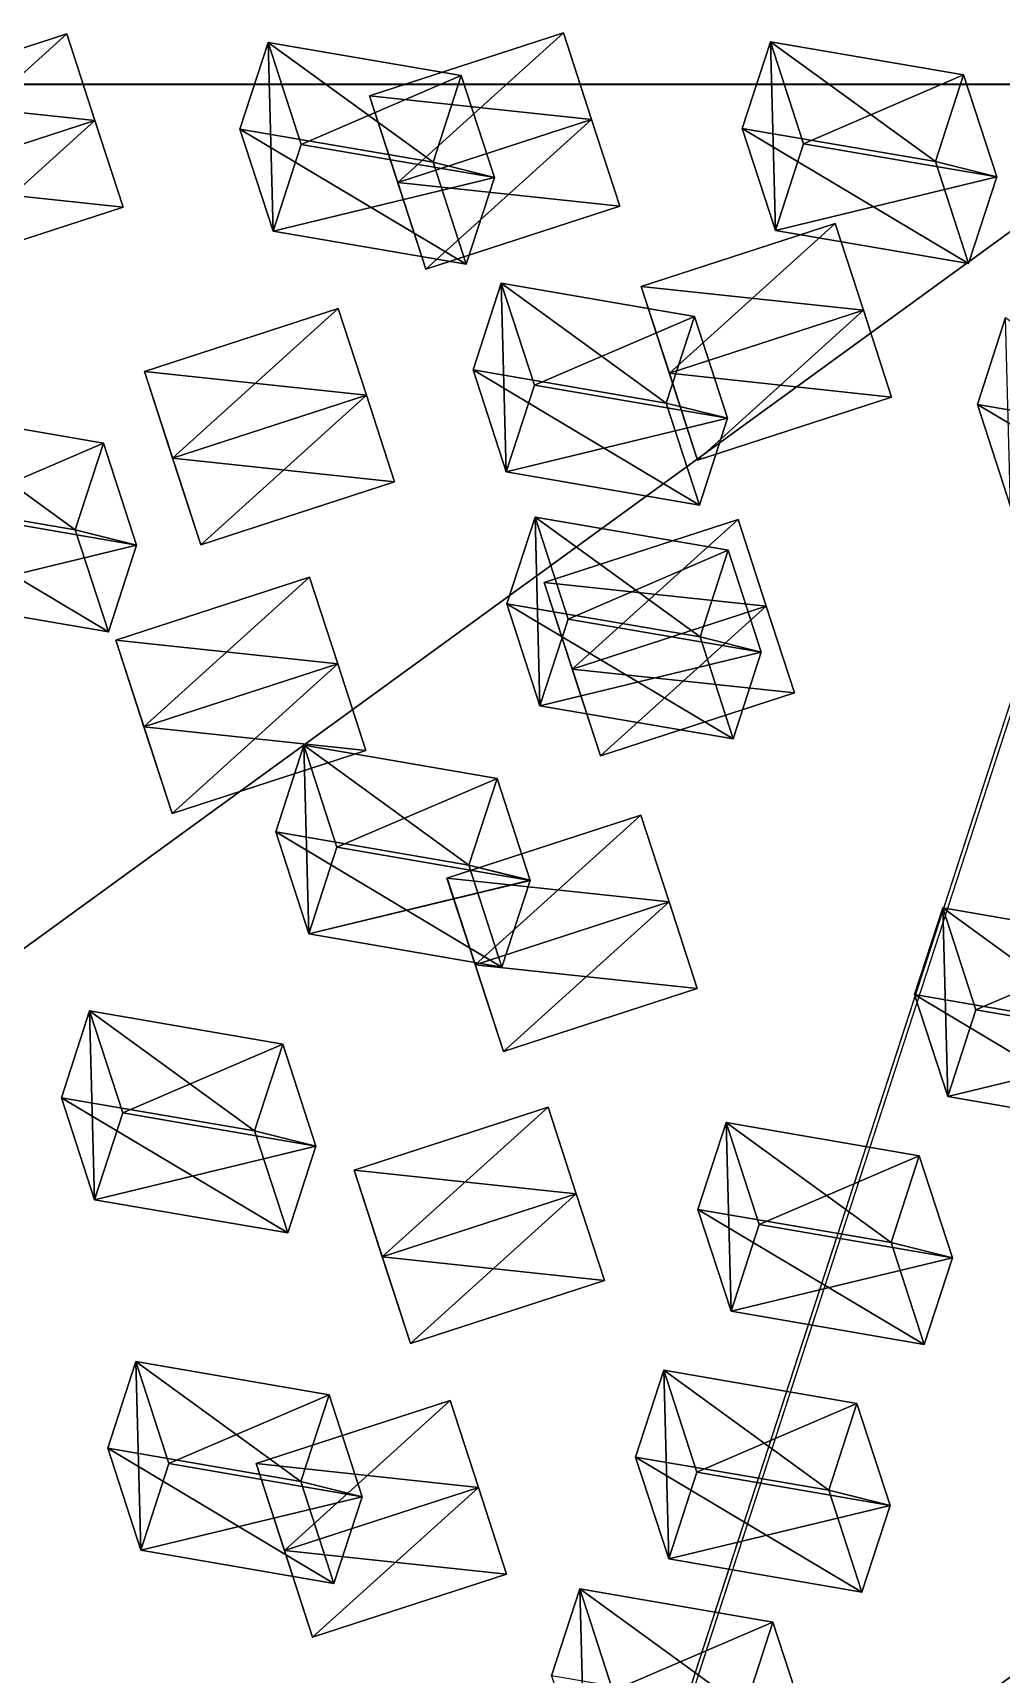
# Model space of a CAD drawing. Header units: metres. Extents: x -324 to 324, y -310 to 311.
# Drawn here: x 42.2 to 89.7, y 230 to 310.5 of the extents above; entities that cross this region are included whole.
import ezdxf

# ---------------------------------------------------------------- set-up
doc = ezdxf.new("R2010")
doc.units = ezdxf.units.M

msp = doc.modelspace()

# ---------------------------------------------------------------- linework, layer by layer
for p, q in [((-100.05551, 307.93835, -938.3003), (99.94634, 307.93277, -1061.9042)), ((100.055176, 307.93848, -1061.6997), (-99.94667, 307.9327, -938.0959)), ((99.94634, 307.93277, -1061.9042), (61.75283, 190.36641, -1261.8993)), ((61.935257, 190.3072, -1261.8992), (100.13973, 307.87, -1061.904))]:
    msp.add_line(p, q)
for points in [[(35.704315, 303.0754, -1050.448), (34.322212, 307.32907, -1041.5039), (43.832775, 310.41925, -1041.5039), (43.832874, 310.41934, -1041.5038)], [(45.214714, 306.1661, -1039.2676), (43.832775, 310.41925, -1041.5039), (34.322212, 307.32907, -1041.5039), (34.32231, 307.32916, -1041.5038)], [(43.832775, 310.41925, -1041.5039), (45.21488, 306.1656, -1050.448), (35.704315, 303.0754, -1050.448), (35.704414, 303.0755, -1050.4479)], [(45.21488, 306.1656, -1050.448), (43.832775, 310.41925, -1041.5039), (45.214714, 306.1661, -1039.2676), (45.214813, 306.1662, -1039.2675)], [(61.793865, 304.11484, -1022.9581), (52.321686, 305.7393, -1020.1943), (53.703617, 309.99243, -1017.95795), (53.703716, 309.99252, -1017.9578)], [(53.703617, 309.99243, -1017.95795), (52.321686, 305.7393, -1020.1943), (53.94616, 300.7389, -1011.6879), (53.94626, 300.73898, -1011.6878)], [(53.94616, 300.7389, -1011.6879), (55.32809, 304.99203, -1009.45166), (53.703617, 309.99243, -1017.95795), (53.703716, 309.99252, -1017.9578)], [(63.175797, 308.36798, -1020.72186), (53.703617, 309.99243, -1017.95795), (55.32809, 304.99203, -1009.45166), (55.32819, 304.99213, -1009.45154)], [(53.703617, 309.99243, -1017.95795), (63.175797, 308.36798, -1020.72186), (61.793865, 304.11484, -1022.9581), (61.793964, 304.11493, -1022.958)], [(60.058334, 303.11734, -1065.4182), (58.676228, 307.371, -1056.4741), (68.18679, 310.46118, -1056.4741), (68.18689, 310.46127, -1056.474)], [(69.568726, 306.20804, -1054.2378), (68.18679, 310.46118, -1056.4741), (58.676228, 307.371, -1056.4741), (58.676327, 307.3711, -1056.474)], [(68.18679, 310.46118, -1056.4741), (69.56889, 306.20752, -1065.4182), (60.058334, 303.11734, -1065.4182), (60.058434, 303.11743, -1065.4181)], [(69.56889, 306.20752, -1065.4182), (68.18679, 310.46118, -1056.4741), (69.568726, 306.20804, -1054.2378), (69.568825, 306.20813, -1054.2377)], [(86.428024, 304.1456, -1038.2395), (76.95585, 305.77005, -1035.4757), (78.337776, 310.0232, -1033.2394), (78.337875, 310.0233, -1033.2393)], [(78.337776, 310.0232, -1033.2394), (76.95585, 305.77005, -1035.4757), (78.58032, 300.76965, -1026.9694), (78.58042, 300.76974, -1026.9692)], [(78.58032, 300.76965, -1026.9694), (79.96225, 305.0228, -1024.7332), (78.337776, 310.0232, -1033.2394), (78.337875, 310.0233, -1033.2393)], [(87.80995, 308.39874, -1036.0033), (78.337776, 310.0232, -1033.2394), (79.96225, 305.0228, -1024.7332), (79.96235, 305.0229, -1024.733)], [(78.337776, 310.0232, -1033.2394), (87.80995, 308.39874, -1036.0033), (86.428024, 304.1456, -1038.2395), (86.42812, 304.1457, -1038.2394)], [(55.32809, 304.99203, -1009.45166), (64.80027, 303.36758, -1012.2155), (63.175797, 308.36798, -1020.72186), (63.175896, 308.36807, -1020.72174)], [(61.793865, 304.11484, -1022.9581), (63.175797, 308.36798, -1020.72186), (64.80027, 303.36758, -1012.2155), (64.80037, 303.36768, -1012.2154)], [(79.96225, 305.0228, -1024.7332), (89.434425, 303.39835, -1027.497), (87.80995, 308.39874, -1036.0033), (87.81005, 308.39883, -1036.0032)], [(86.428024, 304.1456, -1038.2395), (87.80995, 308.39874, -1036.0033), (89.434425, 303.39835, -1027.497), (89.434525, 303.39844, -1027.4968)], [(-100.05551, 307.93835, -938.3003), (61.75283, 190.36641, -1261.8993), (-161.85391, 117.712, -1261.8992), (-161.8538, 117.7121, -1261.899)], [(-100.05551, 307.93835, -938.3003), (99.94634, 307.93277, -1061.9042), (61.75283, 190.36641, -1261.8993), (61.75293, 190.36652, -1261.8992)], [(-61.753036, 190.3664, -738.10077), (100.055176, 307.93848, -1061.6997), (-99.94667, 307.9327, -938.0959), (-99.94657, 307.9328, -938.09576)], [(-61.753036, 190.3664, -738.10077), (261.85678, 190.37573, -938.09595), (100.055176, 307.93848, -1061.6997), (100.055275, 307.93857, -1061.6996)], [(261.94806, 190.31651, -938.3003), (61.935257, 190.3072, -1261.8992), (100.13973, 307.87, -1061.904), (100.13983, 307.8701, -1061.9039)], [(34.322212, 307.32907, -1041.5039), (35.704147, 303.07593, -1039.2676), (45.214714, 306.1661, -1039.2676), (45.214813, 306.1662, -1039.2675)], [(61.44027, 298.8642, -1063.1819), (60.058167, 303.11786, -1054.2378), (58.676228, 307.371, -1056.4741), (58.676327, 307.3711, -1056.474)], [(58.676228, 307.371, -1056.4741), (60.058334, 303.11734, -1065.4182), (61.44027, 298.8642, -1063.1819), (61.44037, 298.8643, -1063.1818)], [(58.676228, 307.371, -1056.4741), (60.058167, 303.11786, -1054.2378), (69.568726, 306.20804, -1054.2378), (69.568825, 306.20813, -1054.2377)], [(46.596817, 301.91245, -1048.2117), (45.214714, 306.1661, -1039.2676), (35.704147, 303.07593, -1039.2676), (35.704247, 303.07602, -1039.2675)], [(37.086254, 298.82227, -1048.2117), (35.704315, 303.0754, -1050.448), (45.21488, 306.1656, -1050.448), (45.21498, 306.16568, -1050.4479)], [(45.21488, 306.1656, -1050.448), (46.596817, 301.91245, -1048.2117), (37.086254, 298.82227, -1048.2117), (37.086353, 298.82236, -1048.2115)], [(45.214714, 306.1661, -1039.2676), (46.596817, 301.91245, -1048.2117), (45.21488, 306.1656, -1050.448), (45.21498, 306.16568, -1050.4479)], [(70.95083, 301.95438, -1063.1819), (69.568726, 306.20804, -1054.2378), (60.058167, 303.11786, -1054.2378), (60.058266, 303.11795, -1054.2377)], [(61.44027, 298.8642, -1063.1819), (60.058334, 303.11734, -1065.4182), (69.56889, 306.20752, -1065.4182), (69.56899, 306.2076, -1065.4181)], [(69.56889, 306.20752, -1065.4182), (70.95083, 301.95438, -1063.1819), (61.44027, 298.8642, -1063.1819), (61.44037, 298.8643, -1063.1818)], [(69.568726, 306.20804, -1054.2378), (70.95083, 301.95438, -1063.1819), (69.56889, 306.20752, -1065.4182), (69.56899, 306.2076, -1065.4181)], [(63.41834, 299.11444, -1014.45184), (53.94616, 300.7389, -1011.6879), (52.321686, 305.7393, -1020.1943), (52.321785, 305.73938, -1020.19415)], [(52.321686, 305.7393, -1020.1943), (61.793865, 304.11484, -1022.9581), (63.41834, 299.11444, -1014.45184), (63.418438, 299.11453, -1014.4517)], [(88.0525, 299.1452, -1029.7333), (78.58032, 300.76965, -1026.9694), (76.95585, 305.77005, -1035.4757), (76.95595, 305.77014, -1035.4756)], [(76.95585, 305.77005, -1035.4757), (86.428024, 304.1456, -1038.2395), (88.0525, 299.1452, -1029.7333), (88.0526, 299.1453, -1029.7332)], [(64.80027, 303.36758, -1012.2155), (55.32809, 304.99203, -1009.45166), (53.94616, 300.7389, -1011.6879), (53.94626, 300.73898, -1011.6878)], [(89.434425, 303.39835, -1027.497), (79.96225, 305.0228, -1024.7332), (78.58032, 300.76965, -1026.9694), (78.58042, 300.76974, -1026.9692)], [(64.80027, 303.36758, -1012.2155), (63.41834, 299.11444, -1014.45184), (61.793865, 304.11484, -1022.9581), (61.793964, 304.11493, -1022.958)], [(89.434425, 303.39835, -1027.497), (88.0525, 299.1452, -1029.7333), (86.428024, 304.1456, -1038.2395), (86.42812, 304.1457, -1038.2394)], [(35.704147, 303.07593, -1039.2676), (37.086254, 298.82227, -1048.2117), (46.596817, 301.91245, -1048.2117), (46.596916, 301.91254, -1048.2115)], [(53.94616, 300.7389, -1011.6879), (63.41834, 299.11444, -1014.45184), (64.80027, 303.36758, -1012.2155), (64.80037, 303.36768, -1012.2154)], [(60.058167, 303.11786, -1054.2378), (61.44027, 298.8642, -1063.1819), (70.95083, 301.95438, -1063.1819), (70.95093, 301.95447, -1063.1818)], [(78.58032, 300.76965, -1026.9694), (88.0525, 299.1452, -1029.7333), (89.434425, 303.39835, -1027.497), (89.434525, 303.39844, -1027.4968)], [(73.386, 293.76395, -1091.4431), (72.0039, 298.0176, -1082.499), (81.51446, 301.1078, -1082.499), (81.51456, 301.10788, -1082.4989)], [(82.89639, 296.85464, -1080.2627), (81.51446, 301.1078, -1082.499), (72.0039, 298.0176, -1082.499), (72.004, 298.0177, -1082.4989)], [(81.51446, 301.1078, -1082.499), (82.89656, 296.85413, -1091.4431), (73.386, 293.76395, -1091.4431), (73.3861, 293.76404, -1091.443)], [(82.89656, 296.85413, -1091.4431), (81.51446, 301.1078, -1082.499), (82.89639, 296.85464, -1080.2627), (82.89649, 296.85474, -1080.2626)], [(73.23109, 292.30484, -1007.5647), (63.758907, 293.9293, -1004.80084), (65.14084, 298.18243, -1002.5645), (65.14094, 298.18253, -1002.5644)], [(65.14084, 298.18243, -1002.5645), (63.758907, 293.9293, -1004.80084), (65.38338, 288.9289, -996.2945), (65.38348, 288.929, -996.2944)], [(65.38338, 288.9289, -996.2945), (66.76531, 293.18204, -994.0582), (65.14084, 298.18243, -1002.5645), (65.14094, 298.18253, -1002.5644)], [(74.61302, 296.55798, -1005.3284), (65.14084, 298.18243, -1002.5645), (66.76531, 293.18204, -994.0582), (66.76541, 293.18213, -994.0581)], [(65.14084, 298.18243, -1002.5645), (74.61302, 296.55798, -1005.3284), (73.23109, 292.30484, -1007.5647), (73.231186, 292.30493, -1007.5646)], [(74.76794, 289.5108, -1089.2068), (73.38583, 293.76447, -1080.2627), (72.0039, 298.0176, -1082.499), (72.004, 298.0177, -1082.4989)], [(72.0039, 298.0176, -1082.499), (73.386, 293.76395, -1091.4431), (74.76794, 289.5108, -1089.2068), (74.768036, 289.5109, -1089.2067)], [(72.0039, 298.0176, -1082.499), (73.38583, 293.76447, -1080.2627), (82.89639, 296.85464, -1080.2627), (82.89649, 296.85474, -1080.2626)], [(49.017548, 289.6001, -1084.3036), (47.635445, 293.85376, -1075.3595), (57.146008, 296.94394, -1075.3595), (57.146107, 296.94403, -1075.3594)], [(58.527946, 292.6908, -1073.1232), (57.146008, 296.94394, -1075.3595), (47.635445, 293.85376, -1075.3595), (47.635544, 293.85385, -1075.3594)], [(57.146008, 296.94394, -1075.3595), (58.528114, 292.69028, -1084.3036), (49.017548, 289.6001, -1084.3036), (49.017647, 289.6002, -1084.3035)], [(58.528114, 292.69028, -1084.3036), (57.146008, 296.94394, -1075.3595), (58.527946, 292.6908, -1073.1232), (58.528046, 292.6909, -1073.123)], [(66.76531, 293.18204, -994.0582), (76.23749, 291.5576, -996.8221), (74.61302, 296.55798, -1005.3284), (74.61312, 296.55807, -1005.3283)], [(73.23109, 292.30484, -1007.5647), (74.61302, 296.55798, -1005.3284), (76.23749, 291.5576, -996.8221), (76.23759, 291.55768, -996.82196)], [(84.278496, 292.60098, -1089.2068), (82.89639, 296.85464, -1080.2627), (73.38583, 293.76447, -1080.2627), (73.38593, 293.76456, -1080.2626)], [(74.76794, 289.5108, -1089.2068), (73.386, 293.76395, -1091.4431), (82.89656, 296.85413, -1091.4431), (82.89666, 296.85422, -1091.443)], [(82.89656, 296.85413, -1091.4431), (84.278496, 292.60098, -1089.2068), (74.76794, 289.5108, -1089.2068), (74.768036, 289.5109, -1089.2067)], [(82.89639, 296.85464, -1080.2627), (84.278496, 292.60098, -1089.2068), (82.89656, 296.85413, -1091.4431), (82.89666, 296.85422, -1091.443)], [(97.96305, 290.61667, -1019.6373), (88.490875, 292.24112, -1016.8735), (89.8728, 296.49426, -1014.63715), (89.8729, 296.49435, -1014.637)], [(89.8728, 296.49426, -1014.63715), (88.490875, 292.24112, -1016.8735), (90.11534, 287.24072, -1008.3671), (90.11544, 287.2408, -1008.367)], [(50.399487, 285.34695, -1082.0673), (49.01738, 289.60062, -1073.1232), (47.635445, 293.85376, -1075.3595), (47.635544, 293.85385, -1075.3594)], [(47.635445, 293.85376, -1075.3595), (49.017548, 289.6001, -1084.3036), (50.399487, 285.34695, -1082.0673), (50.399586, 285.34705, -1082.0671)], [(47.635445, 293.85376, -1075.3595), (49.01738, 289.60062, -1073.1232), (58.527946, 292.6908, -1073.1232), (58.528046, 292.6909, -1073.123)], [(74.85556, 287.30444, -999.0584), (65.38338, 288.9289, -996.2945), (63.758907, 293.9293, -1004.80084), (63.759007, 293.92938, -1004.8007)], [(63.758907, 293.9293, -1004.80084), (73.23109, 292.30484, -1007.5647), (74.85556, 287.30444, -999.0584), (74.85566, 287.30453, -999.0583)], [(76.23749, 291.5576, -996.8221), (66.76531, 293.18204, -994.0582), (65.38338, 288.9289, -996.2945), (65.38348, 288.929, -996.2944)], [(73.38583, 293.76447, -1080.2627), (74.76794, 289.5108, -1089.2068), (84.278496, 292.60098, -1089.2068), (84.278595, 292.60107, -1089.2067)], [(59.91005, 288.43713, -1082.0673), (58.527946, 292.6908, -1073.1232), (49.01738, 289.60062, -1073.1232), (49.01748, 289.6007, -1073.123)], [(50.399487, 285.34695, -1082.0673), (49.017548, 289.6001, -1084.3036), (58.528114, 292.69028, -1084.3036), (58.528214, 292.69037, -1084.3035)], [(58.528114, 292.69028, -1084.3036), (59.91005, 288.43713, -1082.0673), (50.399487, 285.34695, -1082.0673), (50.399586, 285.34705, -1082.0671)], [(58.527946, 292.6908, -1073.1232), (59.91005, 288.43713, -1082.0673), (58.528114, 292.69028, -1084.3036), (58.528214, 292.69037, -1084.3035)], [(76.23749, 291.5576, -996.8221), (74.85556, 287.30444, -999.0584), (73.23109, 292.30484, -1007.5647), (73.231186, 292.30493, -1007.5646)], [(99.587524, 285.61627, -1011.13104), (90.11534, 287.24072, -1008.3671), (88.490875, 292.24112, -1016.8735), (88.490974, 292.2412, -1016.87335)], [(88.490875, 292.24112, -1016.8735), (97.96305, 290.61667, -1019.6373), (99.587524, 285.61627, -1011.13104), (99.58762, 285.61636, -1011.1309)], [(44.249367, 286.08926, -977.83386), (34.777187, 287.7137, -975.07), (36.15912, 291.96686, -972.8337), (36.159218, 291.96695, -972.83356)], [(45.631298, 290.3424, -975.5976), (36.15912, 291.96686, -972.8337), (37.783592, 286.96646, -964.3274), (37.78369, 286.96655, -964.3273)], [(36.15912, 291.96686, -972.8337), (45.631298, 290.3424, -975.5976), (44.249367, 286.08926, -977.83386), (44.249466, 286.08936, -977.83374)], [(65.38338, 288.9289, -996.2945), (74.85556, 287.30444, -999.0584), (76.23749, 291.5576, -996.8221), (76.23759, 291.55768, -996.82196)], [(37.783592, 286.96646, -964.3274), (47.25577, 285.342, -967.09125), (45.631298, 290.3424, -975.5976), (45.631397, 290.3425, -975.5975)], [(44.249367, 286.08926, -977.83386), (45.631298, 290.3424, -975.5976), (47.25577, 285.342, -967.09125), (47.25587, 285.3421, -967.0911)], [(49.01738, 289.60062, -1073.1232), (50.399487, 285.34695, -1082.0673), (59.91005, 288.43713, -1082.0673), (59.91015, 288.43723, -1082.0671)], [(45.87384, 281.08887, -969.3276), (36.40166, 282.71332, -966.56366), (34.777187, 287.7137, -975.07), (34.777287, 287.7138, -975.0699)], [(34.777187, 287.7137, -975.07), (44.249367, 286.08926, -977.83386), (45.87384, 281.08887, -969.3276), (45.87394, 281.08896, -969.32745)], [(47.25577, 285.342, -967.09125), (37.783592, 286.96646, -964.3274), (36.40166, 282.71332, -966.56366), (36.40176, 282.7134, -966.56354)], [(74.88428, 280.8354, -986.77277), (65.4121, 282.45984, -984.0089), (66.79403, 286.71298, -981.7726), (66.79413, 286.71307, -981.77246)], [(66.79403, 286.71298, -981.7726), (65.4121, 282.45984, -984.0089), (67.036575, 277.45944, -975.50256), (67.036674, 277.45953, -975.50244)], [(67.036575, 277.45944, -975.50256), (68.4185, 281.7126, -973.2663), (66.79403, 286.71298, -981.7726), (66.79413, 286.71307, -981.77246)], [(76.266205, 285.08853, -984.5365), (66.79403, 286.71298, -981.7726), (68.4185, 281.7126, -973.2663), (68.4186, 281.71268, -973.2662)], [(66.79403, 286.71298, -981.7726), (76.266205, 285.08853, -984.5365), (74.88428, 280.8354, -986.77277), (74.88438, 280.83548, -986.77264)], [(68.622665, 279.25903, -1116.0862), (67.24056, 283.5127, -1107.1421), (76.75112, 286.60287, -1107.1421), (76.75122, 286.60297, -1107.142)], [(78.13306, 282.34973, -1104.9058), (76.75112, 286.60287, -1107.1421), (67.24056, 283.5127, -1107.1421), (67.24066, 283.5128, -1107.142)], [(76.75112, 286.60287, -1107.1421), (78.133224, 282.3492, -1116.0862), (68.622665, 279.25903, -1116.0862), (68.622765, 279.25912, -1116.086)], [(78.133224, 282.3492, -1116.0862), (76.75112, 286.60287, -1107.1421), (78.13306, 282.34973, -1104.9058), (78.133156, 282.34982, -1104.9056)], [(47.25577, 285.342, -967.09125), (45.87384, 281.08887, -969.3276), (44.249367, 286.08926, -977.83386), (44.249466, 286.08936, -977.83374)], [(36.40166, 282.71332, -966.56366), (45.87384, 281.08887, -969.3276), (47.25577, 285.342, -967.09125), (47.25587, 285.3421, -967.0911)], [(68.4185, 281.7126, -973.2663), (77.89068, 280.08813, -976.03015), (76.266205, 285.08853, -984.5365), (76.266304, 285.08862, -984.5364)], [(74.88428, 280.8354, -986.77277), (76.266205, 285.08853, -984.5365), (77.89068, 280.08813, -976.03015), (77.89078, 280.08823, -976.03)], [(47.611557, 276.42822, -1108.486), (46.229454, 280.6819, -1099.5419), (55.740017, 283.77206, -1099.5419), (55.740116, 283.77216, -1099.5417)], [(57.121956, 279.51892, -1097.3055), (55.740017, 283.77206, -1099.5419), (46.229454, 280.6819, -1099.5419), (46.229553, 280.68198, -1099.5417)], [(55.740017, 283.77206, -1099.5419), (57.122124, 279.5184, -1108.486), (47.611557, 276.42822, -1108.486), (47.611656, 276.4283, -1108.4858)], [(57.122124, 279.5184, -1108.486), (55.740017, 283.77206, -1099.5419), (57.121956, 279.51892, -1097.3055), (57.122055, 279.519, -1097.3054)], [(70.0046, 275.0059, -1113.8499), (68.6225, 279.25955, -1104.9058), (67.24056, 283.5127, -1107.1421), (67.24066, 283.5128, -1107.142)], [(67.24056, 283.5127, -1107.1421), (68.622665, 279.25903, -1116.0862), (70.0046, 275.0059, -1113.8499), (70.0047, 275.00598, -1113.8497)], [(67.24056, 283.5127, -1107.1421), (68.6225, 279.25955, -1104.9058), (78.13306, 282.34973, -1104.9058), (78.133156, 282.34982, -1104.9056)], [(76.50875, 275.835, -978.2665), (67.036575, 277.45944, -975.50256), (65.4121, 282.45984, -984.0089), (65.4122, 282.45993, -984.0088)], [(65.4121, 282.45984, -984.0089), (74.88428, 280.8354, -986.77277), (76.50875, 275.835, -978.2665), (76.50885, 275.83508, -978.26636)], [(77.89068, 280.08813, -976.03015), (68.4185, 281.7126, -973.2663), (67.036575, 277.45944, -975.50256), (67.036674, 277.45953, -975.50244)], [(79.51516, 278.09607, -1113.8499), (78.13306, 282.34973, -1104.9058), (68.6225, 279.25955, -1104.9058), (68.6226, 279.25964, -1104.9056)], [(70.0046, 275.0059, -1113.8499), (68.622665, 279.25903, -1116.0862), (78.133224, 282.3492, -1116.0862), (78.13332, 282.3493, -1116.086)], [(78.133224, 282.3492, -1116.0862), (79.51516, 278.09607, -1113.8499), (70.0046, 275.0059, -1113.8499), (70.0047, 275.00598, -1113.8497)], [(78.13306, 282.34973, -1104.9058), (79.51516, 278.09607, -1113.8499), (78.133224, 282.3492, -1116.0862), (78.13332, 282.3493, -1116.086)], [(48.993496, 272.17508, -1106.2496), (47.61139, 276.42874, -1097.3055), (46.229454, 280.6819, -1099.5419), (46.229553, 280.68198, -1099.5417)], [(46.229454, 280.6819, -1099.5419), (47.611557, 276.42822, -1108.486), (48.993496, 272.17508, -1106.2496), (48.993595, 272.17517, -1106.2495)], [(46.229454, 280.6819, -1099.5419), (47.61139, 276.42874, -1097.3055), (57.121956, 279.51892, -1097.3055), (57.122055, 279.519, -1097.3054)], [(77.89068, 280.08813, -976.03015), (76.50875, 275.835, -978.2665), (74.88428, 280.8354, -986.77277), (74.88438, 280.83548, -986.77264)], [(58.50406, 275.26526, -1106.2496), (57.121956, 279.51892, -1097.3055), (47.61139, 276.42874, -1097.3055), (47.61149, 276.42883, -1097.3054)], [(48.993496, 272.17508, -1106.2496), (47.611557, 276.42822, -1108.486), (57.122124, 279.5184, -1108.486), (57.122223, 279.5185, -1108.4858)], [(57.122124, 279.5184, -1108.486), (58.50406, 275.26526, -1106.2496), (48.993496, 272.17508, -1106.2496), (48.993595, 272.17517, -1106.2495)], [(57.121956, 279.51892, -1097.3055), (58.50406, 275.26526, -1106.2496), (57.122124, 279.5184, -1108.486), (57.122223, 279.5185, -1108.4858)], [(67.036575, 277.45944, -975.50256), (76.50875, 275.835, -978.2665), (77.89068, 280.08813, -976.03015), (77.89078, 280.08823, -976.03)], [(68.6225, 279.25955, -1104.9058), (70.0046, 275.0059, -1113.8499), (79.51516, 278.09607, -1113.8499), (79.51526, 278.09616, -1113.8497)], [(47.61139, 276.42874, -1097.3055), (48.993496, 272.17508, -1106.2496), (58.50406, 275.26526, -1106.2496), (58.504158, 275.26535, -1106.2495)], [(63.54788, 269.64825, -958.4907), (54.0757, 271.2727, -955.72687), (55.45763, 275.52585, -953.49054), (55.45773, 275.52594, -953.4904)], [(55.45763, 275.52585, -953.49054), (54.0757, 271.2727, -955.72687), (55.700172, 266.2723, -947.2205), (55.70027, 266.2724, -947.2204)], [(55.700172, 266.2723, -947.2205), (57.082104, 270.52545, -944.98425), (55.45763, 275.52585, -953.49054), (55.45773, 275.52594, -953.4904)], [(64.92981, 273.9014, -956.25446), (55.45763, 275.52585, -953.49054), (57.082104, 270.52545, -944.98425), (57.082203, 270.52554, -944.98413)], [(55.45763, 275.52585, -953.49054), (64.92981, 273.9014, -956.25446), (63.54788, 269.64825, -958.4907), (63.547977, 269.64835, -958.4906)], [(57.082104, 270.52545, -944.98425), (66.55428, 268.901, -947.7481), (64.92981, 273.9014, -956.25446), (64.92991, 273.9015, -956.25433)], [(63.54788, 269.64825, -958.4907), (64.92981, 273.9014, -956.25446), (66.55428, 268.901, -947.7481), (66.55438, 268.9011, -947.748)], [(63.859314, 264.7541, -1140.7294), (62.477207, 269.00775, -1131.7853), (71.98777, 272.09793, -1131.7853), (71.98787, 272.09802, -1131.7852)], [(73.369705, 267.8448, -1129.549), (71.98777, 272.09793, -1131.7853), (62.477207, 269.00775, -1131.7853), (62.477306, 269.00784, -1131.7852)], [(71.98777, 272.09793, -1131.7853), (73.36987, 267.84427, -1140.7294), (63.859314, 264.7541, -1140.7294), (63.859413, 264.75418, -1140.7292)], [(73.36987, 267.84427, -1140.7294), (71.98777, 272.09793, -1131.7853), (73.369705, 267.8448, -1129.549), (73.369804, 267.84488, -1129.5488)], [(65.17235, 264.64786, -949.98444), (55.700172, 266.2723, -947.2205), (54.0757, 271.2727, -955.72687), (54.075798, 271.2728, -955.72675)], [(54.0757, 271.2727, -955.72687), (63.54788, 269.64825, -958.4907), (65.17235, 264.64786, -949.98444), (65.17245, 264.64795, -949.9843)], [(66.55428, 268.901, -947.7481), (57.082104, 270.52545, -944.98425), (55.700172, 266.2723, -947.2205), (55.70027, 266.2724, -947.2204)], [(66.55428, 268.901, -947.7481), (65.17235, 264.64786, -949.98444), (63.54788, 269.64825, -958.4907), (63.547977, 269.64835, -958.4906)], [(55.700172, 266.2723, -947.2205), (65.17235, 264.64786, -949.98444), (66.55428, 268.901, -947.7481), (66.55438, 268.9011, -947.748)], [(65.24125, 260.50095, -1138.493), (63.859146, 264.7546, -1129.549), (62.477207, 269.00775, -1131.7853), (62.477306, 269.00784, -1131.7852)], [(62.477207, 269.00775, -1131.7853), (63.859314, 264.7541, -1140.7294), (65.24125, 260.50095, -1138.493), (65.24135, 260.50104, -1138.4929)], [(62.477207, 269.00775, -1131.7853), (63.859146, 264.7546, -1129.549), (73.369705, 267.8448, -1129.549), (73.369804, 267.84488, -1129.5488)], [(74.75181, 263.59113, -1138.493), (73.369705, 267.8448, -1129.549), (63.859146, 264.7546, -1129.549), (63.859245, 264.7547, -1129.5488)], [(65.24125, 260.50095, -1138.493), (63.859314, 264.7541, -1140.7294), (73.36987, 267.84427, -1140.7294), (73.36997, 267.84436, -1140.7292)], [(73.36987, 267.84427, -1140.7294), (74.75181, 263.59113, -1138.493), (65.24125, 260.50095, -1138.493), (65.24135, 260.50104, -1138.4929)], [(73.369705, 267.8448, -1129.549), (74.75181, 263.59113, -1138.493), (73.36987, 267.84427, -1140.7294), (73.36997, 267.84436, -1140.7292)], [(94.88284, 261.6724, -962.6853), (85.41067, 263.29684, -959.92145), (86.792595, 267.55, -957.6851), (86.792694, 267.55008, -957.685)], [(86.792595, 267.55, -957.6851), (85.41067, 263.29684, -959.92145), (87.03514, 258.29645, -951.4151), (87.03524, 258.29654, -951.415)], [(87.03514, 258.29645, -951.4151), (88.41707, 262.5496, -949.17883), (86.792595, 267.55, -957.6851), (86.792694, 267.55008, -957.685)], [(96.26477, 265.92554, -960.44904), (86.792595, 267.55, -957.6851), (88.41707, 262.5496, -949.17883), (88.41717, 262.54968, -949.1787)], [(86.792595, 267.55, -957.6851), (96.26477, 265.92554, -960.44904), (94.88284, 261.6724, -962.6853), (94.88294, 261.6725, -962.6852)], [(88.41707, 262.5496, -949.17883), (97.889244, 260.92514, -951.9427), (96.26477, 265.92554, -960.44904), (96.26487, 265.92563, -960.4489)], [(63.859146, 264.7546, -1129.549), (65.24125, 260.50095, -1138.493), (74.75181, 263.59113, -1138.493), (74.75191, 263.59122, -1138.4929)], [(96.50732, 256.672, -954.179), (87.03514, 258.29645, -951.4151), (85.41067, 263.29684, -959.92145), (85.41077, 263.29694, -959.9213)], [(85.41067, 263.29684, -959.92145), (94.88284, 261.6724, -962.6853), (96.50732, 256.672, -954.179), (96.507416, 256.6721, -954.1789)], [(53.041027, 256.61664, -927.2133), (43.568848, 258.2411, -924.44946), (44.95078, 262.49423, -922.21313), (44.95088, 262.49432, -922.213)], [(44.95078, 262.49423, -922.21313), (43.568848, 258.2411, -924.44946), (45.19332, 253.24069, -915.9431), (45.19342, 253.2408, -915.943)], [(45.19332, 253.24069, -915.9431), (46.575253, 257.49384, -913.70685), (44.95078, 262.49423, -922.21313), (44.95088, 262.49432, -922.213)], [(54.42296, 260.86978, -924.97705), (44.95078, 262.49423, -922.21313), (46.575253, 257.49384, -913.70685), (46.57535, 257.49393, -913.7067)], [(44.95078, 262.49423, -922.21313), (54.42296, 260.86978, -924.97705), (53.041027, 256.61664, -927.2133), (53.041126, 256.61673, -927.2132)], [(97.889244, 260.92514, -951.9427), (88.41707, 262.5496, -949.17883), (87.03514, 258.29645, -951.4151), (87.03524, 258.29654, -951.415)], [(46.575253, 257.49384, -913.70685), (56.047432, 255.86938, -916.4707), (54.42296, 260.86978, -924.97705), (54.423058, 260.86987, -924.9769)], [(53.041027, 256.61664, -927.2133), (54.42296, 260.86978, -924.97705), (56.047432, 255.86938, -916.4707), (56.04753, 255.86949, -916.4706)], [(87.03514, 258.29645, -951.4151), (96.50732, 256.672, -954.179), (97.889244, 260.92514, -951.9427), (97.88934, 260.92523, -951.94257)], [(54.6655, 251.61623, -918.70703), (45.19332, 253.24069, -915.9431), (43.568848, 258.2411, -924.44946), (43.568947, 258.24118, -924.44934)], [(43.568848, 258.2411, -924.44946), (53.041027, 256.61664, -927.2133), (54.6655, 251.61623, -918.70703), (54.6656, 251.61633, -918.7069)], [(59.305252, 250.43822, -1165.1421), (57.923145, 254.69188, -1156.198), (67.43371, 257.78207, -1156.198), (67.43381, 257.78217, -1156.1979)], [(68.81564, 253.52892, -1153.9617), (67.43371, 257.78207, -1156.198), (57.923145, 254.69188, -1156.198), (57.923244, 254.69199, -1156.1979)], [(67.43371, 257.78207, -1156.198), (68.81581, 253.5284, -1165.1421), (59.305252, 250.43822, -1165.1421), (59.30535, 250.43832, -1165.142)], [(68.81581, 253.5284, -1165.1421), (67.43371, 257.78207, -1156.198), (68.81564, 253.52892, -1153.9617), (68.81574, 253.52902, -1153.9615)], [(56.047432, 255.86938, -916.4707), (46.575253, 257.49384, -913.70685), (45.19332, 253.24069, -915.9431), (45.19342, 253.2408, -915.943)], [(84.25437, 251.14197, -936.0897), (74.782196, 252.76643, -933.32587), (76.16412, 257.0196, -931.08954), (76.16422, 257.01968, -931.0894)], [(76.16412, 257.0196, -931.08954), (74.782196, 252.76643, -933.32587), (76.40666, 247.76604, -924.8195), (76.40676, 247.76614, -924.8194)], [(76.40666, 247.76604, -924.8195), (77.7886, 252.0192, -922.58325), (76.16412, 257.0196, -931.08954), (76.16422, 257.01968, -931.0894)], [(85.63631, 255.39513, -933.85345), (76.16412, 257.0196, -931.08954), (77.7886, 252.0192, -922.58325), (77.7887, 252.0193, -922.5831)], [(76.16412, 257.0196, -931.08954), (85.63631, 255.39513, -933.85345), (84.25437, 251.14197, -936.0897), (84.25447, 251.14207, -936.0896)], [(56.047432, 255.86938, -916.4707), (54.6655, 251.61623, -918.70703), (53.041027, 256.61664, -927.2133), (53.041126, 256.61673, -927.2132)], [(45.19332, 253.24069, -915.9431), (54.6655, 251.61623, -918.70703), (56.047432, 255.86938, -916.4707), (56.04753, 255.86949, -916.4706)], [(77.7886, 252.0192, -922.58325), (87.26077, 250.39473, -925.3471), (85.63631, 255.39513, -933.85345), (85.636406, 255.39523, -933.85333)], [(84.25437, 251.14197, -936.0897), (85.63631, 255.39513, -933.85345), (87.26077, 250.39473, -925.3471), (87.26087, 250.39484, -925.347)], [(60.687187, 246.18507, -1162.9058), (59.305084, 250.43874, -1153.9617), (57.923145, 254.69188, -1156.198), (57.923244, 254.69199, -1156.1979)], [(57.923145, 254.69188, -1156.198), (59.305252, 250.43822, -1165.1421), (60.687187, 246.18507, -1162.9058), (60.687286, 246.18518, -1162.9056)], [(57.923145, 254.69188, -1156.198), (59.305084, 250.43874, -1153.9617), (68.81564, 253.52892, -1153.9617), (68.81574, 253.52902, -1153.9615)], [(70.19775, 249.27525, -1162.9058), (68.81564, 253.52892, -1153.9617), (59.305084, 250.43874, -1153.9617), (59.305183, 250.43884, -1153.9615)], [(60.687187, 246.18507, -1162.9058), (59.305252, 250.43822, -1165.1421), (68.81581, 253.5284, -1165.1421), (68.81591, 253.5285, -1165.142)], [(68.81581, 253.5284, -1165.1421), (70.19775, 249.27525, -1162.9058), (60.687187, 246.18507, -1162.9058), (60.687286, 246.18518, -1162.9056)], [(68.81564, 253.52892, -1153.9617), (70.19775, 249.27525, -1162.9058), (68.81581, 253.5284, -1165.1421), (68.81591, 253.5285, -1165.142)], [(85.878845, 246.14157, -927.58344), (76.40666, 247.76604, -924.8195), (74.782196, 252.76643, -933.32587), (74.782295, 252.76654, -933.32574)], [(74.782196, 252.76643, -933.32587), (84.25437, 251.14197, -936.0897), (85.878845, 246.14157, -927.58344), (85.878944, 246.14168, -927.5833)], [(87.26077, 250.39473, -925.3471), (77.7886, 252.0192, -922.58325), (76.40666, 247.76604, -924.8195), (76.40676, 247.76614, -924.8194)], [(87.26077, 250.39473, -925.3471), (85.878845, 246.14157, -927.58344), (84.25437, 251.14197, -936.0897), (84.25447, 251.14207, -936.0896)], [(59.305084, 250.43874, -1153.9617), (60.687187, 246.18507, -1162.9058), (70.19775, 249.27525, -1162.9058), (70.197845, 249.27536, -1162.9056)], [(76.40666, 247.76604, -924.8195), (85.878845, 246.14157, -927.58344), (87.26077, 250.39473, -925.3471), (87.26087, 250.39484, -925.347)], [(55.30967, 239.4243, -895.91754), (45.83749, 241.04877, -893.1537), (47.21942, 245.30193, -890.91736), (47.21952, 245.30203, -890.91724)], [(47.21942, 245.30193, -890.91736), (45.83749, 241.04877, -893.1537), (47.461964, 236.04837, -884.64734), (47.462063, 236.04848, -884.6472)], [(47.461964, 236.04837, -884.64734), (48.843895, 240.30153, -882.4111), (47.21942, 245.30193, -890.91736), (47.21952, 245.30203, -890.91724)], [(56.6916, 243.67746, -893.6813), (47.21942, 245.30193, -890.91736), (48.843895, 240.30153, -882.4111), (48.843994, 240.30164, -882.41095)], [(47.21942, 245.30193, -890.91736), (56.6916, 243.67746, -893.6813), (55.30967, 239.4243, -895.91754), (55.30977, 239.42441, -895.9174)], [(81.19826, 238.99678, -911.10254), (71.72608, 240.62125, -908.3387), (73.10801, 244.8744, -906.10236), (73.10811, 244.87451, -906.10223)], [(73.10801, 244.8744, -906.10236), (71.72608, 240.62125, -908.3387), (73.350555, 235.62085, -899.83234), (73.350655, 235.62096, -899.8322)], [(73.350555, 235.62085, -899.83234), (74.73248, 239.87401, -897.59607), (73.10801, 244.8744, -906.10236), (73.10811, 244.87451, -906.10223)], [(82.580185, 243.24994, -908.8663), (73.10801, 244.8744, -906.10236), (74.73248, 239.87401, -897.59607), (74.73258, 239.87411, -897.59595)], [(73.10801, 244.8744, -906.10236), (82.580185, 243.24994, -908.8663), (81.19826, 238.99678, -911.10254), (81.19836, 238.99689, -911.1024)], [(48.843895, 240.30153, -882.4111), (58.316074, 238.67706, -885.1749), (56.6916, 243.67746, -893.6813), (56.6917, 243.67757, -893.68115)], [(54.5063, 236.04282, -1189.5549), (53.1242, 240.29648, -1180.6108), (62.63476, 243.38666, -1180.6108), (62.63486, 243.38676, -1180.6107)], [(64.0167, 239.13351, -1178.3745), (62.63476, 243.38666, -1180.6108), (53.1242, 240.29648, -1180.6108), (53.1243, 240.29659, -1180.6107)], [(62.63476, 243.38666, -1180.6108), (64.01687, 239.133, -1189.5549), (54.5063, 236.04282, -1189.5549), (54.5064, 236.04292, -1189.5548)], [(55.30967, 239.4243, -895.91754), (56.6916, 243.67746, -893.6813), (58.316074, 238.67706, -885.1749), (58.316174, 238.67717, -885.1748)], [(64.01687, 239.133, -1189.5549), (62.63476, 243.38666, -1180.6108), (64.0167, 239.13351, -1178.3745), (64.0168, 239.13362, -1178.3744)], [(74.73248, 239.87401, -897.59607), (84.20466, 238.24954, -900.3599), (82.580185, 243.24994, -908.8663), (82.580284, 243.25005, -908.86615)], [(81.19826, 238.99678, -911.10254), (82.580185, 243.24994, -908.8663), (84.20466, 238.24954, -900.3599), (84.20476, 238.24965, -900.3598)], [(56.934143, 234.4239, -887.41125), (47.461964, 236.04837, -884.64734), (45.83749, 241.04877, -893.1537), (45.83759, 241.04887, -893.15356)], [(45.83749, 241.04877, -893.1537), (55.30967, 239.4243, -895.91754), (56.934143, 234.4239, -887.41125), (56.934242, 234.42401, -887.41113)], [(58.316074, 238.67706, -885.1749), (48.843895, 240.30153, -882.4111), (47.461964, 236.04837, -884.64734), (47.462063, 236.04848, -884.6472)], [(55.88824, 231.78967, -1187.3186), (54.506134, 236.04333, -1178.3745), (53.1242, 240.29648, -1180.6108), (53.1243, 240.29659, -1180.6107)], [(53.1242, 240.29648, -1180.6108), (54.5063, 236.04282, -1189.5549), (55.88824, 231.78967, -1187.3186), (55.88834, 231.78978, -1187.3185)], [(53.1242, 240.29648, -1180.6108), (54.506134, 236.04333, -1178.3745), (64.0167, 239.13351, -1178.3745), (64.0168, 239.13362, -1178.3744)], [(82.82273, 233.99638, -902.59625), (73.350555, 235.62085, -899.83234), (71.72608, 240.62125, -908.3387), (71.72618, 240.62135, -908.33856)], [(71.72608, 240.62125, -908.3387), (81.19826, 238.99678, -911.10254), (82.82273, 233.99638, -902.59625), (82.82283, 233.99649, -902.5961)], [(84.20466, 238.24954, -900.3599), (74.73248, 239.87401, -897.59607), (73.350555, 235.62085, -899.83234), (73.350655, 235.62096, -899.8322)], [(65.3988, 234.87985, -1187.3186), (64.0167, 239.13351, -1178.3745), (54.506134, 236.04333, -1178.3745), (54.506233, 236.04344, -1178.3744)], [(55.88824, 231.78967, -1187.3186), (54.5063, 236.04282, -1189.5549), (64.01687, 239.133, -1189.5549), (64.01697, 239.1331, -1189.5548)], [(58.316074, 238.67706, -885.1749), (56.934143, 234.4239, -887.41125), (55.30967, 239.4243, -895.91754), (55.30977, 239.42441, -895.9174)], [(64.01687, 239.133, -1189.5549), (65.3988, 234.87985, -1187.3186), (55.88824, 231.78967, -1187.3186), (55.88834, 231.78978, -1187.3185)], [(64.0167, 239.13351, -1178.3745), (65.3988, 234.87985, -1187.3186), (64.01687, 239.133, -1189.5549), (64.01697, 239.1331, -1189.5548)], [(47.461964, 236.04837, -884.64734), (56.934143, 234.4239, -887.41125), (58.316074, 238.67706, -885.1749), (58.316174, 238.67717, -885.1748)], [(73.350555, 235.62085, -899.83234), (82.82273, 233.99638, -902.59625), (84.20466, 238.24954, -900.3599), (84.20476, 238.24965, -900.3598)], [(84.20466, 238.24954, -900.3599), (82.82273, 233.99638, -902.59625), (81.19826, 238.99678, -911.10254), (81.19836, 238.99689, -911.1024)], [(54.506134, 236.04333, -1178.3745), (55.88824, 231.78967, -1187.3186), (65.3988, 234.87985, -1187.3186), (65.3989, 234.87996, -1187.3185)], [(77.0813, 228.27373, -888.1644), (67.60912, 229.8982, -885.4006), (68.99105, 234.15135, -883.16425), (68.99115, 234.15146, -883.1641)], [(68.99105, 234.15135, -883.16425), (67.60912, 229.8982, -885.4006), (69.2336, 224.8978, -876.8942), (69.233696, 224.8979, -876.8941)], [(69.2336, 224.8978, -876.8942), (70.615524, 229.15096, -874.65796), (68.99105, 234.15135, -883.16425), (68.99115, 234.15146, -883.1641)], [(78.46323, 232.52689, -885.92816), (68.99105, 234.15135, -883.16425), (70.615524, 229.15096, -874.65796), (70.61562, 229.15106, -874.65784)], [(68.99105, 234.15135, -883.16425), (78.46323, 232.52689, -885.92816), (77.0813, 228.27373, -888.1644), (77.0814, 228.27383, -888.1643)], [(70.615524, 229.15096, -874.65796), (80.0877, 227.52649, -877.4218), (78.46323, 232.52689, -885.92816), (78.463326, 232.527, -885.92804)], [(77.0813, 228.27373, -888.1644), (78.46323, 232.52689, -885.92816), (80.0877, 227.52649, -877.4218), (80.0878, 227.5266, -877.4217)], [(86.30258, 227.07182, -1187.0883), (89.92097, 229.70073, -1178.1442), (93.53891, 232.32933, -1180.3805), (93.53901, 232.32944, -1180.3804)], [(93.53891, 232.32933, -1180.3805), (89.920525, 229.70041, -1189.3246), (86.30258, 227.07182, -1187.0883), (86.30268, 227.07193, -1187.0881)]]:
    msp.add_3dface(points)

doc.saveas('drawing.dxf')
